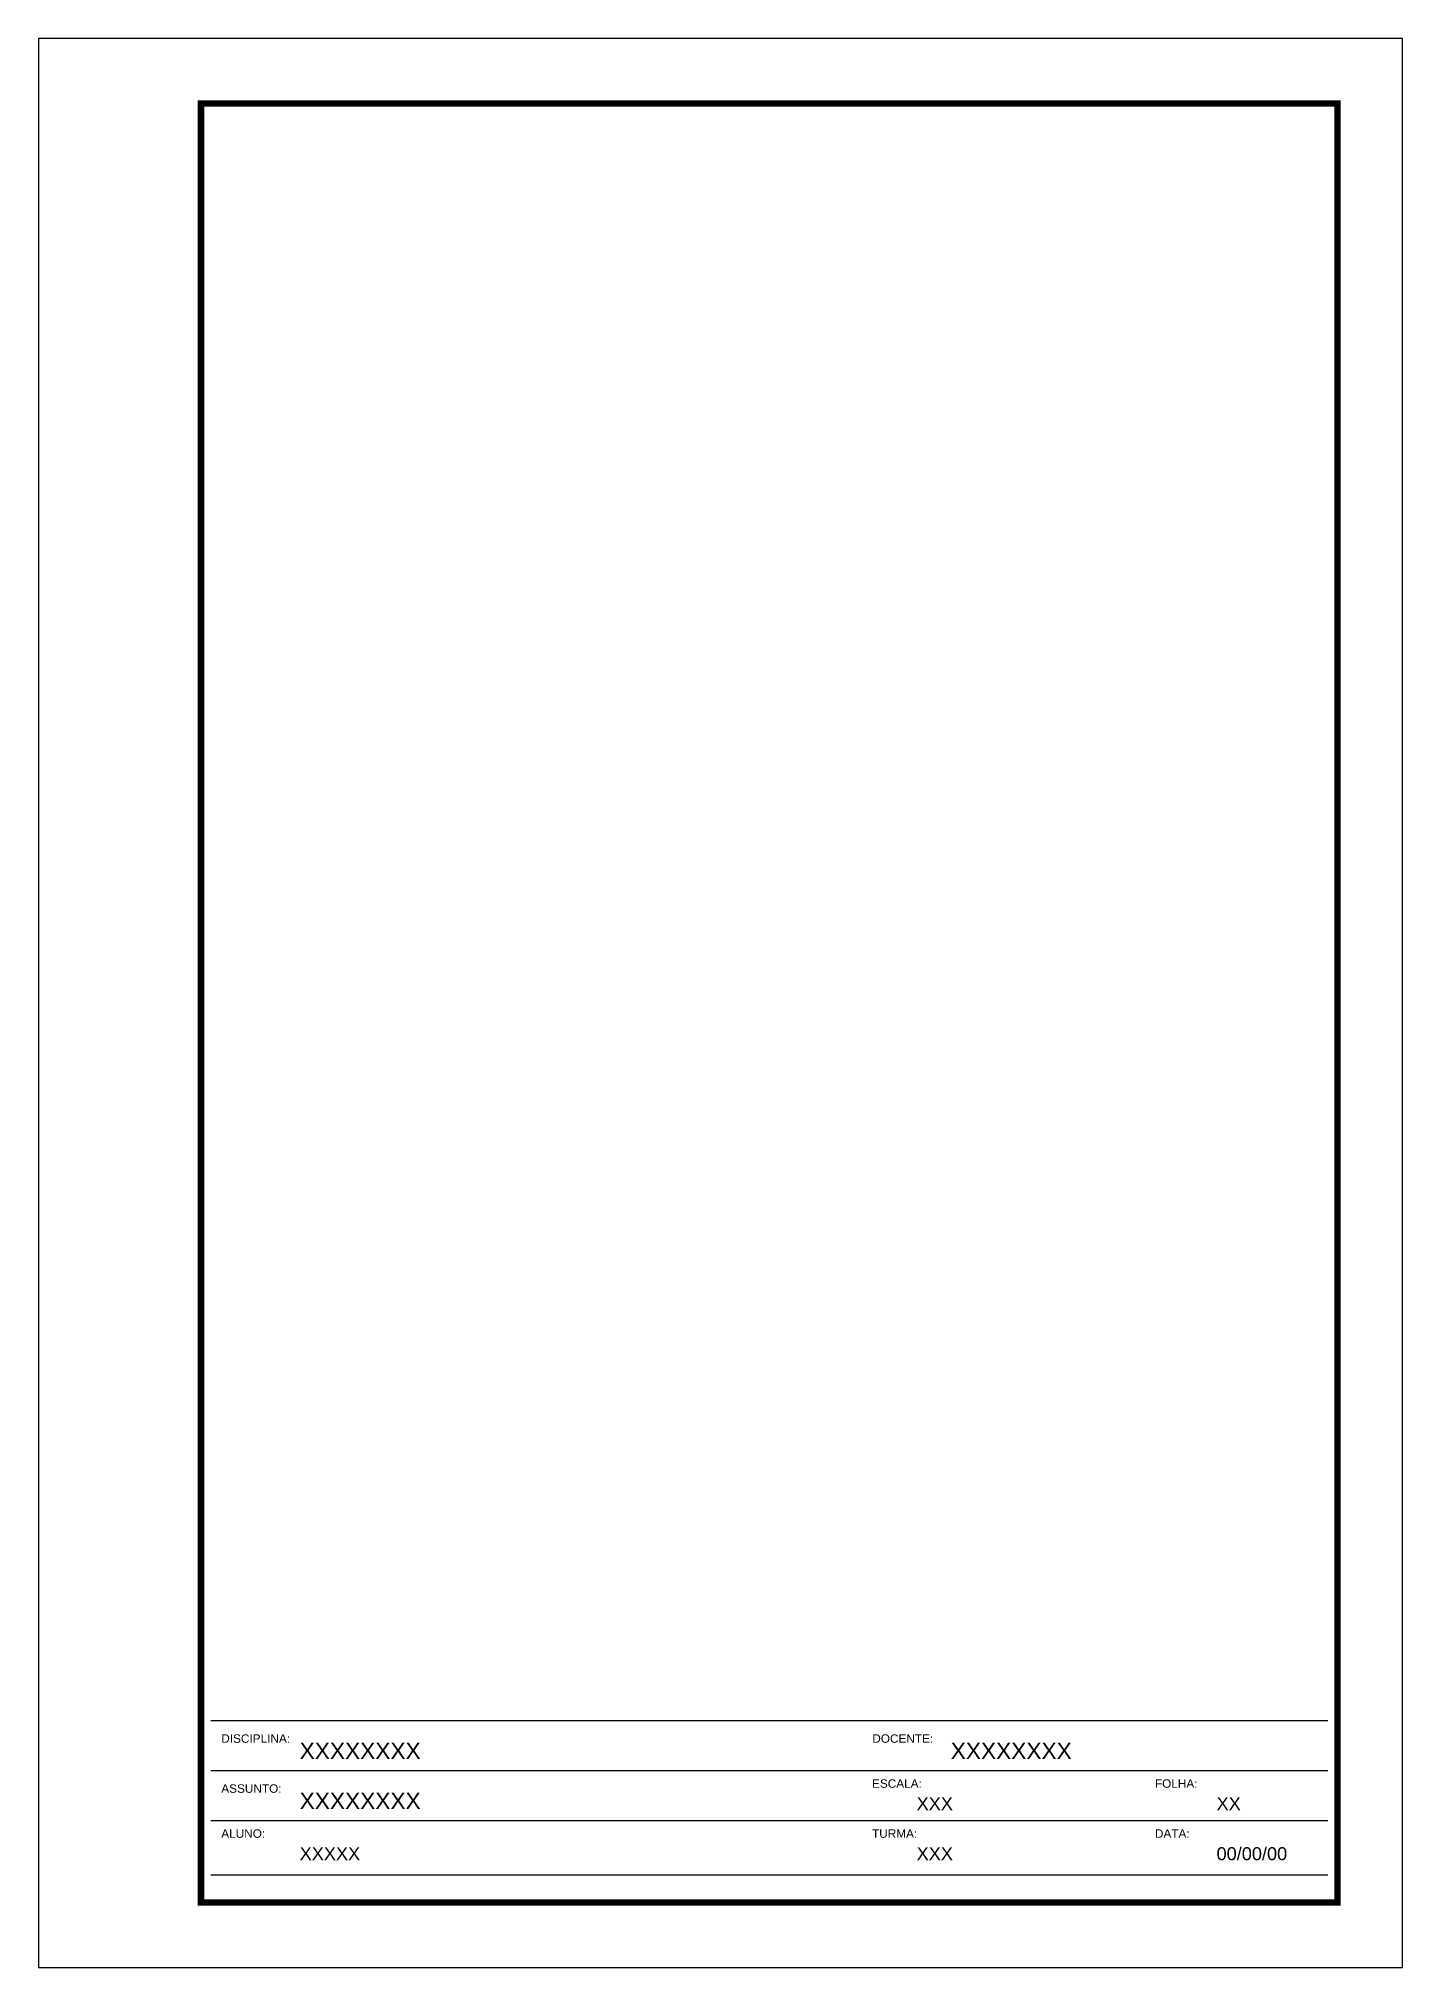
# Paper-space layout 'Folhas ABNT' of a CAD drawing. Header units: metres, sheet in millimetres. Extents: x -17 to 193, y -1 to 296.
import ezdxf

# ---------------------------------------------------------------- set-up
doc = ezdxf.new("R2010")
doc.units = ezdxf.units.M
doc.layers.add('ARQ-FOLHA', color=7, linetype='Continuous')
doc.styles.add('arial', font='arial.ttf')

# ---------------------------------------------------------------- blocks, each defined once
blk = doc.blocks.new('FOLHA A4')
at = {"layer": 'ARQ-FOLHA'}
for p, q in [((210, 0), (0, 0)), ((0, 0), (0, -297)), ((210, -297), (210, 0)), ((0, -297), (210, -297))]:
    blk.add_line(p, q, dxfattribs=at)
at = {"layer": 'ARQ-FOLHA', "const_width": 1}
blk.add_lwpolyline([(200, -10), (25, -10), (25, -287), (200, -287), (200, -10)], dxfattribs=at)

psp = doc.layouts.new('Folhas ABNT')

# ---------------------------------------------------------------- linework, layer by layer
at = {"layer": 'ARQ-FOLHA'}
for p, q in [((181.01, 37.03), (9.01, 37.03)), ((181.01, 29.33), (9.01, 29.33)), ((181.01, 21.63), (9.01, 21.63)), ((181.01, 13.23), (9.01, 13.23))]:
    psp.add_line(p, q, dxfattribs=at)

# ---------------------------------------------------------------- block references
psp.add_blockref('FOLHA A4', (-17.49, 296.04), dxfattribs=at)

# ---------------------------------------------------------------- texts
at = {"layer": 'ARQ-FOLHA', "style": 'arial'}
for s, height, p in [('DISCIPLINA:', 1.3, (10.64, 33.63)), ('XXXXXXXX', 2.5, (22.71, 31.13)), ('DOCENTE:', 1.3, (110.88, 33.63)), ('XXXXXXXX', 2.5, (122.96, 31.13)), ('ASSUNTO:', 1.3, (10.64, 25.93)), ('ESCALA:', 1.3, (110.84, 26.7)), ('FOLHA:', 1.3, (154.4, 26.7)), ('XXXXXXXX', 2.5, (22.71, 23.43)), ('XXX', 2, (117.71, 23.25)), ('XX', 2, (163.89, 23.25)), ('ALUNO:', 1.3, (10.64, 19)), ('TURMA:', 1.3, (110.84, 19)), ('DATA:', 1.3, (154.4, 19)), ('XXXXX', 2, (22.71, 15.55)), ('XXX', 2, (117.71, 15.55)), ('00/00/00', 2, (163.89, 15.55))]:
    psp.add_text(s, height=height, dxfattribs=at).set_placement(p)

doc.saveas('drawing.dxf')
